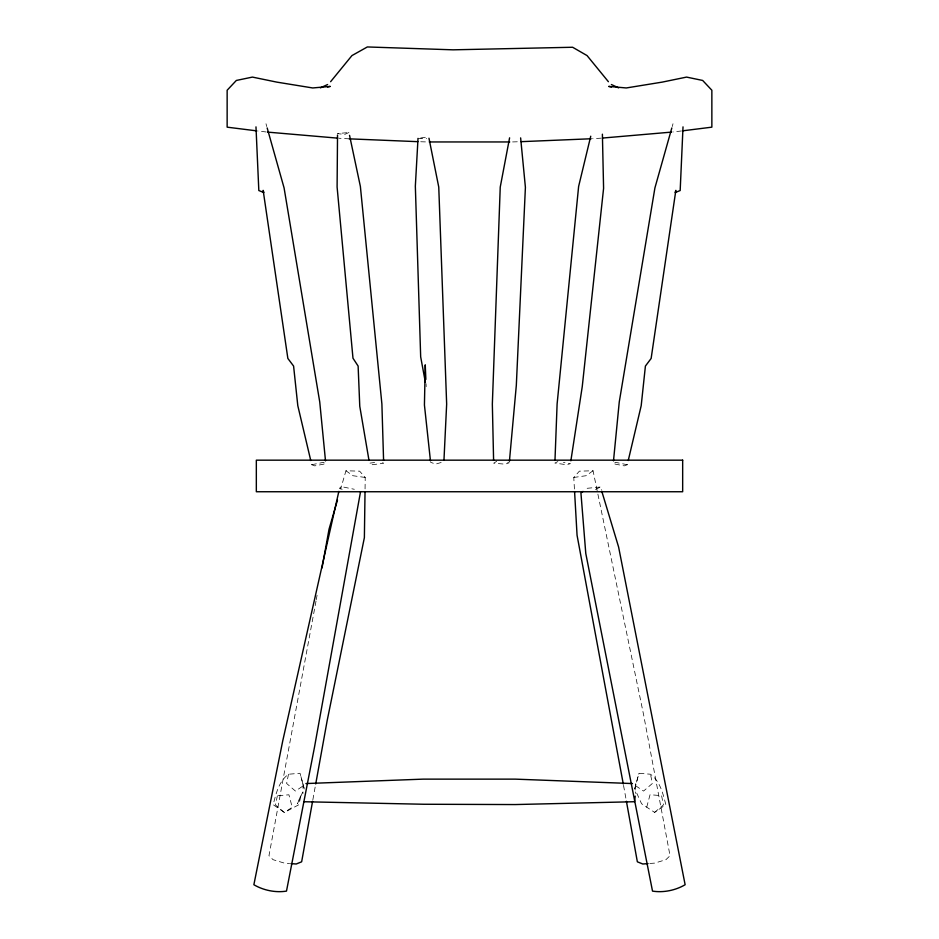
<?xml version="1.0" encoding="UTF-8"?>
<svg xmlns="http://www.w3.org/2000/svg" width="939" height="939" viewBox="0 0 939 939"><rect width="100%" height="100%" fill="white"/><g stroke="black" fill="none" stroke-linecap="round" stroke-linejoin="round"><path stroke-width="0.7" stroke-dasharray="4.7 3.52" d="M365.06 488.914L365.224 477.458L359.625 471.167L345.951 470.768L340.716 488.843M316.02 601.03L268.965 855.734L273.096 859.701L284.376 863.117L289.635 863.504M316.279 599.598L317.065 595.279M312.851 799.817L315.457 785.391M288.508 774.229L286.618 783.466L295.445 791.072L303.356 785.755L300.046 773.278L288.508 774.229C278.86 781.248 275.996 793.713 273.167 804.664L284.364 812.481L298.931 804.676L301.137 794.758L297.428 803.749L304.236 788.772L300.046 773.278M627.252 464.735L615.691 462.375L613.214 463.737L624.318 465.873L627.252 464.735L627.921 461.918M634.764 788.772L638.954 773.278L650.492 774.229C660.14 781.248 663.004 793.713 665.833 804.664L654.589 812.388L641.572 803.749L634.764 788.772L638.954 773.278M646.736 807.188L650.034 794.711L661.572 795.662L663.462 804.887L654.589 812.388M672.218 126.542L673.005 123.76M574.433 489.019L573.776 477.458L579.375 471.167L593.049 470.768L643.567 714.591L670.035 855.734L665.904 859.701L654.624 863.117L649.365 863.504M593.049 470.768L586.065 475.721L573.776 477.458M496.684 461.331L493.668 463.197L505.37 464.183L509.29 462.727L506.485 462.411M557.872 461.565L554.879 463.068L566.534 464.723L570.431 463.643L563.447 462.493M595.502 489.43L600.491 486.989L601.336 489.782M441.154 462.481L435.696 464.101L430.614 462.328M311.748 464.735L323.309 462.375L325.786 463.737L314.682 465.873L311.748 464.735L311.079 461.918M420.684 137.974L428.689 136.765M374.661 462.481L369.473 463.209L372.466 464.723L383.664 463.279L381.128 461.565M681.456 130.967L672.805 131.976M587.145 488.303L600.491 486.989M601.23 138.15L592.603 138.69M512.6 141.93L518.281 141.754M420.719 141.754L426.4 141.93M418.019 138.385L426.635 138.679M349.273 138.843L339.214 138.256M266.195 131.976L257.544 130.967M365.224 477.458L352.935 475.721L345.951 470.768M342.172 489.289L339.495 488.538L340.857 486.531L354.332 489.289M635.644 785.755L643.555 791.072L652.382 783.466L650.492 774.229M303.356 785.755L303.943 787.762M265.995 123.76L266.782 126.542M623.531 785.391L626.149 799.817M426.048 383.758L426.177 386.668M635.374 783.666L635.374 793.396M302.992 783.666L302.992 793.396M277.381 795.756L275.491 804.981L284.364 812.481L292.217 807.27L288.919 794.793L277.381 795.756M348.932 132.516L344.484 134.512L337.535 133.573L348.932 132.516"/><path stroke-width="1.41" d="M337.524 135.016L337.101 187.025L352.982 358.217L358.123 366.069L359.766 406.235L368.992 460.368M365.025 491.778L364.379 537.613L327.195 720.506L315.727 783.948M554.984 460.192L557.109 403.981L578.624 186.45L590.737 136.214M683.017 126.871L680.176 190.535L675.118 192.577L675.845 190.359L651.138 358.452L645.41 366.069L641.196 405.683L628.25 460.509M443.959 460.239L446.659 404.087L438.759 187.096L428.97 138.209M418.019 138.385L415.343 186.192L420.672 356.832L425.39 382.408M509.419 461.26L516.321 385.366L525.406 187.342L520.629 137.892M613.496 460.861L619.259 401.986L654.917 187.917L671.831 127.939M635.21 796.131L634.553 801.718L515.194 804.559L423.806 804.254L304.048 801.742M570.865 460.791L582.25 386.633L603.589 188.316L602.392 134.195M322.018 567.978L329.049 529.162L337.5 499.959M360.529 491.743L314.495 747.174L286.489 891.099C275.597 892.895 263.366 890.325 253.87 884.726L282.721 740.965L338.85 491.39M312.593 801.26L301.642 861.814L296.208 863.997L290.949 863.61M509.595 137.822L500.241 187.096L492.341 404.087L493.597 460.31M330.598 81.716L351.949 55.577L367.349 46.95L453.079 49.826L572.626 47.255L587.051 55.577L608.402 81.716M583.002 491.437L580.936 493.01L585.783 553.47L652.511 891.099C663.404 892.895 675.634 890.325 685.13 884.726L618.613 547.061L601.758 491.179M320.387 87.879L327.617 84.533M327.523 86.987L330.246 86.411L312.722 87.961L276.782 82.116L252.427 77.092L236.346 80.449L227.144 90.238L227.144 127.164L256.101 130.791M682.899 130.791L711.856 127.164L711.856 90.238L702.654 80.449L686.573 77.092L662.218 82.116L626.278 87.961L608.754 86.411L611.477 86.987M671.385 132.117L602.674 138.045M648.051 863.61L642.792 863.997L637.358 861.814L626.407 801.26M591.159 138.761L521.122 141.672M305.914 783.56L423.16 779.135L515.194 779.135L632.44 783.56M509.724 141.953L429.276 141.953M417.878 141.672L349.273 138.843M337.77 138.15L267.615 132.117M611.383 84.533L618.613 87.879M267.169 127.939L284.083 187.917L319.741 401.986L325.504 460.861M310.75 460.509L297.804 405.683L293.59 366.069L287.862 358.452L263.155 190.359L263.882 192.577L258.824 190.535L255.983 126.871M349.543 135.357L360.376 186.45L381.891 403.981L383.582 460.392M623.273 783.948L577.062 535.277L574.598 491.907M430.461 460.885L424.428 405.002L425.25 364.848L425.86 379.391M682.665 460.169L256.335 460.169L256.335 491.743L682.665 491.743L682.665 460.169"/></g></svg>
